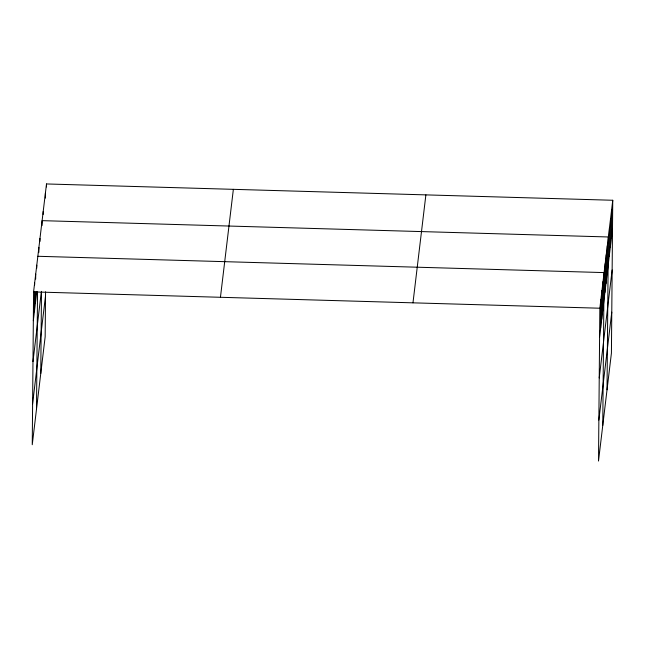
<?xml version="1.0" encoding="UTF-8"?>
<svg xmlns="http://www.w3.org/2000/svg" width="645" height="645" viewBox="0 0 645 645"><rect width="100%" height="100%" fill="white"/><g stroke="black" fill="none" stroke-linecap="round" stroke-linejoin="round"><path stroke-width="0.97" d="M612.75 200.264L599.842 308.221L598.504 461.046L611.42 353.097L612.75 200.264L46.496 183.954L33.58 291.903L32.25 444.736L45.158 336.779L45.553 291.822M34.395 311.769L34.572 291.927M34.628 284.985L34.653 283.002M35.467 302.86L35.556 291.951M35.669 279.051L35.717 274.093M36.531 293.959L36.547 291.975M36.757 268.167L36.781 265.184M36.507 409.107L37.531 291.871M38.869 252.332L38.91 247.374M39.95 241.448L39.974 238.465M40.772 373.487L41.49 291.371M42.062 225.613L42.102 220.655L608.364 236.973L607.026 389.798M43.175 214.454L43.199 211.479M45.352 198.088L45.4 193.129M46.472 186.929L46.496 183.954M600.656 328.087L600.906 299.312M601.721 319.178L601.97 290.411M602.785 310.269L603.035 281.502M602.769 425.426L604.099 272.593L37.845 256.283M604.913 292.459L605.163 263.692M605.978 283.55L606.227 254.783M607.042 274.649L607.292 245.874M609.202 256.565L609.461 227.798M610.307 247.39L610.557 218.615M611.404 238.215L611.654 209.44M33.33 320.678L36.765 291.975M32.976 361.611L41.264 292.346M32.605 403.794L45.521 295.837M220.445 297.289L233.361 189.332M412.977 302.836L425.885 194.879M599.584 336.988L612.5 229.04M599.229 377.93L612.145 269.973M598.858 420.113L611.774 312.156M33.58 291.903L599.842 308.221"/></g></svg>
